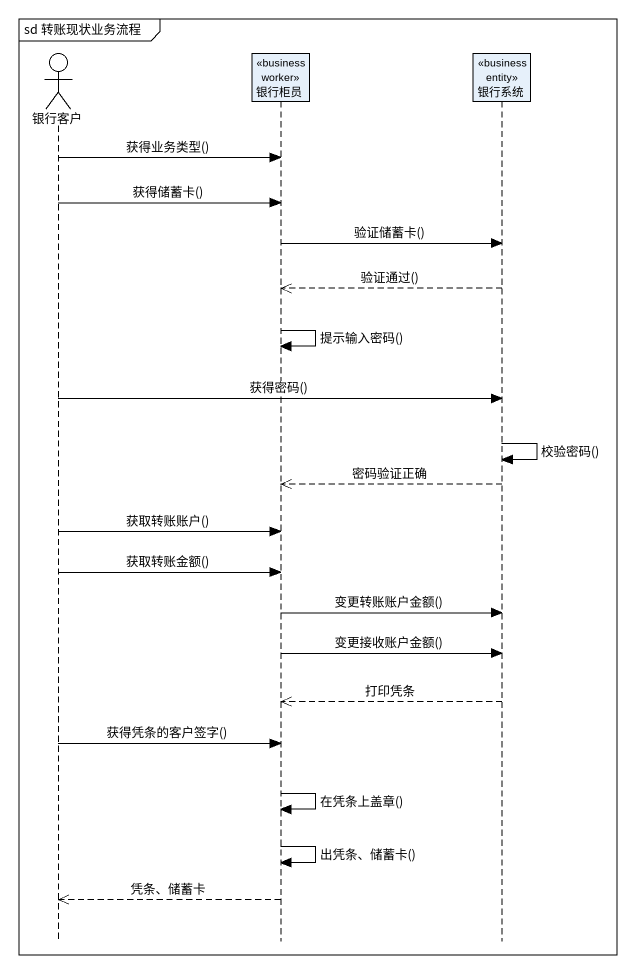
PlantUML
@startuml
mainframe sd 转账现状业务流程
hide footbox
actor 银行客户
participant 银行柜员 <<business worker>>
participant 银行系统 <<business entity>>

银行客户 -> 银行柜员 : 获得业务类型()
银行客户 -> 银行柜员 : 获得储蓄卡()
银行柜员 -> 银行系统 : 验证储蓄卡()
银行系统 -->> 银行柜员 : 验证通过()
银行柜员 -> 银行柜员 : 提示输入密码()
银行客户 -> 银行系统 : 获得密码()
银行系统 -> 银行系统 : 校验密码()
银行系统 -->> 银行柜员 : 密码验证正确
银行客户 -> 银行柜员 : 获取转账账户()
银行客户 -> 银行柜员 : 获取转账金额()
银行柜员 -> 银行系统 : 变更转账账户金额()
银行柜员 -> 银行系统 : 变更接收账户金额()
银行系统 -->> 银行柜员 : 打印凭条
银行客户 -> 银行柜员 : 获得凭条的客户签字()
银行柜员 -> 银行柜员 : 在凭条上盖章()
银行柜员 -> 银行柜员 : 出凭条、储蓄卡()
银行柜员 -->> 银行客户 : 凭条、储蓄卡
@enduml
